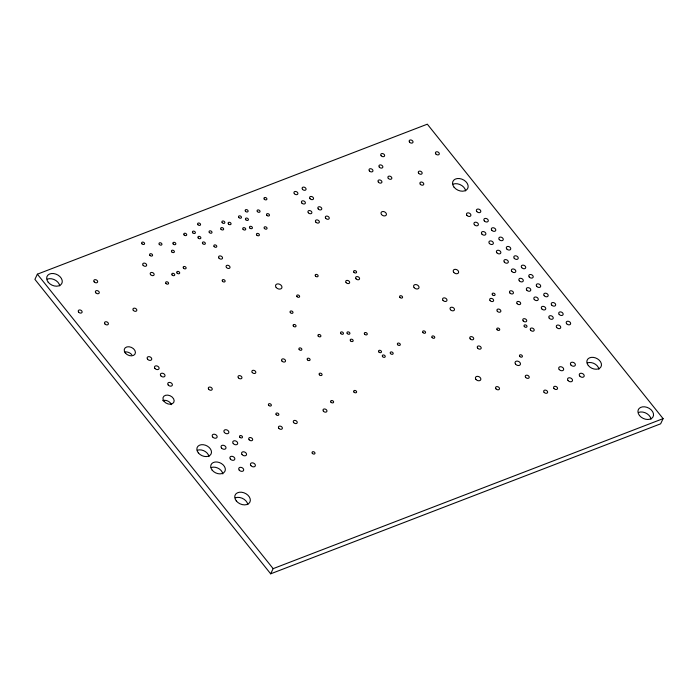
<?xml version="1.0" encoding="UTF-8"?>
<svg xmlns="http://www.w3.org/2000/svg" width="698" height="698" viewBox="0 0 698 698"><rect width="100%" height="100%" fill="white"/><g stroke="black" fill="none" stroke-linecap="round" stroke-linejoin="round"><path stroke-width="1.05" d="M37.369 274.183L34.9 279.366L270.676 573.817L660.631 423.817L663.1 418.634L427.324 124.183L37.369 274.183L273.145 568.643L270.676 573.817M273.145 568.643L663.1 418.634M47.281 279.13A8.202 5.863 25.5 0 1 59.758 285.883M235.348 497.822A8.202 5.863 25.5 0 1 247.825 504.575M453.168 184.141A8.202 5.863 25.5 0 1 465.645 190.894M638.557 412.422A8.202 5.863 25.5 0 1 651.033 419.175M124.776 352.001A5.898 4.214 25.5 0 1 131.826 354.741M162.686 400.6A5.898 4.214 25.5 0 1 171.446 404.666M587.262 362.934A7.687 5.497 25.5 0 1 598.963 369.268M211.128 467.573A7.687 5.497 25.5 0 1 222.828 473.907M197.281 450.28A7.687 5.497 25.5 0 1 208.972 456.605M48.223 282.236A8.202 5.863 25.5 0 0 61.668 283.737A8.202 5.863 25.5 0 0 53.502 273.537A8.202 5.863 25.5 0 0 48.223 282.236M236.299 500.928A8.202 5.863 25.5 0 0 249.736 502.429A8.202 5.863 25.5 0 0 241.569 492.23A8.202 5.863 25.5 0 0 236.299 500.928M454.11 187.247A8.202 5.863 25.5 0 0 467.555 188.748A8.202 5.863 25.5 0 0 459.389 178.548A8.202 5.863 25.5 0 0 454.11 187.247M639.499 415.528A8.202 5.863 25.5 0 0 652.944 417.029A8.202 5.863 25.5 0 0 644.778 406.829A8.202 5.863 25.5 0 0 639.499 415.528M125.335 353.014A5.898 4.214 25.5 0 0 134.993 354.095A5.898 4.214 25.5 0 0 129.121 346.766A5.898 4.214 25.5 0 0 125.335 353.014M164.056 401.376A5.898 4.214 25.5 0 0 173.723 402.458A5.898 4.214 25.5 0 0 167.852 395.129A5.898 4.214 25.5 0 0 164.056 401.376M588.309 365.525A7.687 5.497 25.5 0 0 600.908 366.93A7.687 5.497 25.5 0 0 593.248 357.367A7.687 5.497 25.5 0 0 588.309 365.525M212.175 470.164A7.687 5.497 25.5 0 0 224.773 471.569A7.687 5.497 25.5 0 0 217.113 462.006A7.687 5.497 25.5 0 0 212.175 470.164M198.319 452.871A7.687 5.497 25.5 0 0 210.918 454.276A7.687 5.497 25.5 0 0 203.266 444.713A7.687 5.497 25.5 0 0 198.319 452.871M257.361 211.573A1.562 1.117 25.5 0 0 259.926 211.86A1.562 1.117 25.5 0 0 258.365 209.915A1.562 1.117 25.5 0 0 257.361 211.573M243.052 229.302A1.562 1.117 25.5 0 0 245.617 229.59A1.562 1.117 25.5 0 0 244.064 227.644A1.562 1.117 25.5 0 0 243.052 229.302M222.182 222.662A1.562 1.117 25.5 0 0 224.747 222.941A1.562 1.117 25.5 0 0 223.194 220.996A1.562 1.117 25.5 0 0 222.182 222.662M264.385 228.438A1.562 1.117 25.5 0 0 266.95 228.726A1.562 1.117 25.5 0 0 265.388 226.78A1.562 1.117 25.5 0 0 264.385 228.438M222.461 281.25A1.562 1.117 25.5 0 0 225.026 281.538A1.562 1.117 25.5 0 0 223.465 279.593A1.562 1.117 25.5 0 0 222.461 281.25M330.939 402.161A1.562 1.117 25.5 0 0 333.504 402.449A1.562 1.117 25.5 0 0 331.943 400.504A1.562 1.117 25.5 0 0 330.939 402.161M296.973 296.606A1.536 1.099 25.5 0 0 299.494 296.894A1.536 1.099 25.5 0 0 297.959 294.975A1.536 1.099 25.5 0 0 296.973 296.606M399.902 297.365A1.562 1.117 25.5 0 0 402.467 297.653A1.562 1.117 25.5 0 0 400.914 295.708A1.562 1.117 25.5 0 0 399.902 297.365M432.097 337.57A1.562 1.117 25.5 0 0 434.653 337.849A1.562 1.117 25.5 0 0 433.1 335.913A1.562 1.117 25.5 0 0 432.097 337.57M239.815 437.21A1.562 1.117 25.5 0 0 242.381 437.498A1.562 1.117 25.5 0 0 240.819 435.552A1.562 1.117 25.5 0 0 239.815 437.21M319.396 374.809A1.562 1.117 25.5 0 0 321.961 375.088A1.562 1.117 25.5 0 0 320.408 373.142A1.562 1.117 25.5 0 0 319.396 374.809M350.492 340.833A1.562 1.117 25.5 0 0 353.057 341.121A1.562 1.117 25.5 0 0 351.504 339.176A1.562 1.117 25.5 0 0 350.492 340.833M276.172 414.664A1.562 1.117 25.5 0 0 278.738 414.952A1.562 1.117 25.5 0 0 277.185 413.007A1.562 1.117 25.5 0 0 276.172 414.664M268.686 405.32A1.562 1.117 25.5 0 0 271.252 405.599A1.562 1.117 25.5 0 0 269.698 403.662A1.562 1.117 25.5 0 0 268.686 405.32M492.422 294.792A1.562 1.117 25.5 0 0 494.987 295.079A1.562 1.117 25.5 0 0 493.425 293.134A1.562 1.117 25.5 0 0 492.422 294.792M524.32 326.551A1.562 1.117 25.5 0 0 526.885 326.83A1.562 1.117 25.5 0 0 525.332 324.884A1.562 1.117 25.5 0 0 524.32 326.551M353.895 272.264A1.562 1.117 25.5 0 0 356.46 272.552A1.562 1.117 25.5 0 0 354.898 270.606A1.562 1.117 25.5 0 0 353.895 272.264M299.189 349.558A1.562 1.117 25.5 0 0 301.754 349.846A1.562 1.117 25.5 0 0 300.192 347.901A1.562 1.117 25.5 0 0 299.189 349.558M340.79 333.557A1.562 1.117 25.5 0 0 343.346 333.845A1.562 1.117 25.5 0 0 341.793 331.899A1.562 1.117 25.5 0 0 340.79 333.557M307.425 359.845A1.562 1.117 25.5 0 0 309.982 360.133A1.562 1.117 25.5 0 0 308.429 358.187A1.562 1.117 25.5 0 0 307.425 359.845M347.238 333.522A1.562 1.117 25.5 0 0 349.803 333.81A1.562 1.117 25.5 0 0 348.241 331.864A1.562 1.117 25.5 0 0 347.238 333.522M353.965 392.084A1.562 1.117 25.5 0 0 356.521 392.363A1.562 1.117 25.5 0 0 354.968 390.426A1.562 1.117 25.5 0 0 353.965 392.084M364.609 334.185A1.562 1.117 25.5 0 0 367.165 334.464A1.562 1.117 25.5 0 0 365.612 332.518A1.562 1.117 25.5 0 0 364.609 334.185M220.978 229.241A1.562 1.117 25.5 0 0 223.543 229.52A1.562 1.117 25.5 0 0 221.981 227.583A1.562 1.117 25.5 0 0 220.978 229.241M214.112 246.551A1.562 1.117 25.5 0 0 216.677 246.839A1.562 1.117 25.5 0 0 215.115 244.893A1.562 1.117 25.5 0 0 214.112 246.551M209.33 232.495A1.562 1.117 25.5 0 0 211.895 232.783A1.562 1.117 25.5 0 0 210.342 230.837A1.562 1.117 25.5 0 0 209.33 232.495M198.197 238.001A1.562 1.117 25.5 0 0 200.762 238.288A1.562 1.117 25.5 0 0 199.2 236.343A1.562 1.117 25.5 0 0 198.197 238.001M238.786 217.497A1.562 1.117 25.5 0 0 241.342 217.785A1.562 1.117 25.5 0 0 239.789 215.839A1.562 1.117 25.5 0 0 238.786 217.497M249.744 227.949A1.562 1.117 25.5 0 0 252.31 228.237A1.562 1.117 25.5 0 0 250.756 226.292A1.562 1.117 25.5 0 0 249.744 227.949M256.724 235.052A1.562 1.117 25.5 0 0 259.29 235.339A1.562 1.117 25.5 0 0 257.728 233.394A1.562 1.117 25.5 0 0 256.724 235.052M192.718 232.774A1.562 1.117 25.5 0 0 195.274 233.062A1.562 1.117 25.5 0 0 193.721 231.117A1.562 1.117 25.5 0 0 192.718 232.774M264.245 199.139A1.562 1.117 25.5 0 0 266.811 199.427A1.562 1.117 25.5 0 0 265.249 197.482A1.562 1.117 25.5 0 0 264.245 199.139M197.883 224.669A1.562 1.117 25.5 0 0 200.448 224.957A1.562 1.117 25.5 0 0 198.895 223.011A1.562 1.117 25.5 0 0 197.883 224.669M202.69 243.611A1.562 1.117 25.5 0 0 205.247 243.899A1.562 1.117 25.5 0 0 203.694 241.953A1.562 1.117 25.5 0 0 202.69 243.611M184.045 234.886A1.562 1.117 25.5 0 0 186.602 235.174A1.562 1.117 25.5 0 0 185.049 233.228A1.562 1.117 25.5 0 0 184.045 234.886M173.165 243.96A1.562 1.117 25.5 0 0 175.73 244.248A1.562 1.117 25.5 0 0 174.177 242.302A1.562 1.117 25.5 0 0 173.165 243.96M245.452 211.267A1.562 1.117 25.5 0 0 248.017 211.546A1.562 1.117 25.5 0 0 246.455 209.601A1.562 1.117 25.5 0 0 245.452 211.267M315.461 276.042A1.562 1.117 25.5 0 0 318.026 276.329A1.562 1.117 25.5 0 0 316.464 274.384A1.562 1.117 25.5 0 0 315.461 276.042M266.802 215.281A1.562 1.117 25.5 0 0 269.367 215.56A1.562 1.117 25.5 0 0 267.805 213.623A1.562 1.117 25.5 0 0 266.802 215.281M422.892 332.545A1.562 1.117 25.5 0 0 425.457 332.833A1.562 1.117 25.5 0 0 423.895 330.887A1.562 1.117 25.5 0 0 422.892 332.545M318.227 336.122A1.562 1.117 25.5 0 0 320.792 336.41A1.562 1.117 25.5 0 0 319.23 334.464A1.562 1.117 25.5 0 0 318.227 336.122M172.074 274.951A1.562 1.117 25.5 0 0 174.64 275.239A1.562 1.117 25.5 0 0 173.078 273.293A1.562 1.117 25.5 0 0 172.074 274.951M290.333 312.617A1.562 1.117 25.5 0 0 292.89 312.905A1.562 1.117 25.5 0 0 291.336 310.959A1.562 1.117 25.5 0 0 290.333 312.617M382.574 356.617A1.562 1.117 25.5 0 0 385.13 356.905A1.562 1.117 25.5 0 0 383.577 354.959A1.562 1.117 25.5 0 0 382.574 356.617M390.496 353.572A1.562 1.117 25.5 0 0 393.061 353.86A1.562 1.117 25.5 0 0 391.499 351.914A1.562 1.117 25.5 0 0 390.496 353.572M378.831 351.94A1.562 1.117 25.5 0 0 381.387 352.228A1.562 1.117 25.5 0 0 379.834 350.283A1.562 1.117 25.5 0 0 378.831 351.94M397.651 344.707A1.562 1.117 25.5 0 0 400.207 344.986A1.562 1.117 25.5 0 0 398.654 343.05A1.562 1.117 25.5 0 0 397.651 344.707M171.717 251.856A1.562 1.117 25.5 0 0 174.282 252.144A1.562 1.117 25.5 0 0 172.72 250.198A1.562 1.117 25.5 0 0 171.717 251.856M165.915 283.44A1.562 1.117 25.5 0 0 168.471 283.72A1.562 1.117 25.5 0 0 166.918 281.774A1.562 1.117 25.5 0 0 165.915 283.44M159.284 244.413A1.562 1.117 25.5 0 0 161.84 244.693A1.562 1.117 25.5 0 0 160.287 242.756A1.562 1.117 25.5 0 0 159.284 244.413M149.904 255.355A1.562 1.117 25.5 0 0 152.469 255.643A1.562 1.117 25.5 0 0 150.908 253.697A1.562 1.117 25.5 0 0 149.904 255.355M183.452 268.128A1.562 1.117 25.5 0 0 186.017 268.416A1.562 1.117 25.5 0 0 184.455 266.47A1.562 1.117 25.5 0 0 183.452 268.128M177.03 273.049A1.562 1.117 25.5 0 0 179.587 273.337A1.562 1.117 25.5 0 0 178.034 271.391A1.562 1.117 25.5 0 0 177.03 273.049M228.394 223.936A1.562 1.117 25.5 0 0 230.959 224.224A1.562 1.117 25.5 0 0 229.398 222.278A1.562 1.117 25.5 0 0 228.394 223.936M245.74 219.713A1.562 1.117 25.5 0 0 248.305 220.001A1.562 1.117 25.5 0 0 246.743 218.055A1.562 1.117 25.5 0 0 245.74 219.713M312.329 453.342A1.562 1.117 25.5 0 0 314.885 453.63A1.562 1.117 25.5 0 0 313.332 451.685A1.562 1.117 25.5 0 0 312.329 453.342M497.055 329.7A1.562 1.117 25.5 0 0 499.611 329.988A1.562 1.117 25.5 0 0 498.058 328.043A1.562 1.117 25.5 0 0 497.055 329.7M293.369 326.123A1.562 1.117 25.5 0 0 295.935 326.402A1.562 1.117 25.5 0 0 294.382 324.465A1.562 1.117 25.5 0 0 293.369 326.123M141.912 243.759A1.562 1.117 25.5 0 0 144.477 244.038A1.562 1.117 25.5 0 0 142.916 242.093A1.562 1.117 25.5 0 0 141.912 243.759M519.748 356.434A1.562 1.117 25.5 0 0 522.313 356.713A1.562 1.117 25.5 0 0 520.76 354.776A1.562 1.117 25.5 0 0 519.748 356.434M466.901 215.35A2.338 1.675 25.5 0 0 470.74 215.778A2.338 1.675 25.5 0 0 468.402 212.864A2.338 1.675 25.5 0 0 466.901 215.35M476.804 211.538A2.338 1.675 25.5 0 0 480.643 211.965A2.338 1.675 25.5 0 0 478.305 209.051A2.338 1.675 25.5 0 0 476.804 211.538M474.378 224.695A2.338 1.675 25.5 0 0 478.226 225.122A2.338 1.675 25.5 0 0 475.888 222.208A2.338 1.675 25.5 0 0 474.378 224.695M484.29 220.882A2.338 1.675 25.5 0 0 488.129 221.31A2.338 1.675 25.5 0 0 485.791 218.404A2.338 1.675 25.5 0 0 484.29 220.882M481.864 234.048A2.338 1.675 25.5 0 0 485.712 234.476A2.338 1.675 25.5 0 0 483.374 231.561A2.338 1.675 25.5 0 0 481.864 234.048M491.776 230.235A2.338 1.675 25.5 0 0 495.615 230.663A2.338 1.675 25.5 0 0 493.277 227.749A2.338 1.675 25.5 0 0 491.776 230.235M489.35 243.393A2.338 1.675 25.5 0 0 493.198 243.82A2.338 1.675 25.5 0 0 490.86 240.906A2.338 1.675 25.5 0 0 489.35 243.393M499.262 239.58A2.338 1.675 25.5 0 0 503.101 240.007A2.338 1.675 25.5 0 0 500.763 237.102A2.338 1.675 25.5 0 0 499.262 239.58M496.836 252.746A2.338 1.675 25.5 0 0 500.684 253.173A2.338 1.675 25.5 0 0 498.346 250.259A2.338 1.675 25.5 0 0 496.836 252.746M506.748 248.933A2.338 1.675 25.5 0 0 510.587 249.361A2.338 1.675 25.5 0 0 508.249 246.446A2.338 1.675 25.5 0 0 506.748 248.933M504.322 262.09A2.338 1.675 25.5 0 0 508.17 262.518A2.338 1.675 25.5 0 0 505.832 259.604A2.338 1.675 25.5 0 0 504.322 262.09M514.234 258.277A2.338 1.675 25.5 0 0 518.073 258.705A2.338 1.675 25.5 0 0 515.735 255.8A2.338 1.675 25.5 0 0 514.234 258.277M511.809 271.443A2.338 1.675 25.5 0 0 515.648 271.871A2.338 1.675 25.5 0 0 513.318 268.957A2.338 1.675 25.5 0 0 511.809 271.443M521.72 267.631A2.338 1.675 25.5 0 0 525.559 268.058A2.338 1.675 25.5 0 0 523.221 265.144A2.338 1.675 25.5 0 0 521.72 267.631M519.295 280.788A2.338 1.675 25.5 0 0 523.134 281.215A2.338 1.675 25.5 0 0 520.804 278.301A2.338 1.675 25.5 0 0 519.295 280.788M529.206 276.975A2.338 1.675 25.5 0 0 533.045 277.411A2.338 1.675 25.5 0 0 530.707 274.497A2.338 1.675 25.5 0 0 529.206 276.975M526.781 290.141A2.338 1.675 25.5 0 0 530.62 290.569A2.338 1.675 25.5 0 0 528.29 287.655A2.338 1.675 25.5 0 0 526.781 290.141M536.692 286.328A2.338 1.675 25.5 0 0 540.531 286.756A2.338 1.675 25.5 0 0 538.193 283.842A2.338 1.675 25.5 0 0 536.692 286.328M534.267 299.486A2.338 1.675 25.5 0 0 538.106 299.913A2.338 1.675 25.5 0 0 535.776 296.999A2.338 1.675 25.5 0 0 534.267 299.486M544.178 295.673A2.338 1.675 25.5 0 0 548.017 296.109A2.338 1.675 25.5 0 0 545.679 293.195A2.338 1.675 25.5 0 0 544.178 295.673M541.753 308.839A2.338 1.675 25.5 0 0 545.592 309.266A2.338 1.675 25.5 0 0 543.262 306.352A2.338 1.675 25.5 0 0 541.753 308.839M551.664 305.026A2.338 1.675 25.5 0 0 555.503 305.454A2.338 1.675 25.5 0 0 553.165 302.539A2.338 1.675 25.5 0 0 551.664 305.026M549.239 318.183A2.338 1.675 25.5 0 0 553.078 318.611A2.338 1.675 25.5 0 0 550.748 315.697A2.338 1.675 25.5 0 0 549.239 318.183M559.15 314.37A2.338 1.675 25.5 0 0 562.989 314.807A2.338 1.675 25.5 0 0 560.651 311.893A2.338 1.675 25.5 0 0 559.15 314.37M556.725 327.536A2.338 1.675 25.5 0 0 560.564 327.964A2.338 1.675 25.5 0 0 558.234 325.05A2.338 1.675 25.5 0 0 556.725 327.536M566.636 323.724A2.338 1.675 25.5 0 0 570.475 324.151A2.338 1.675 25.5 0 0 568.137 321.237A2.338 1.675 25.5 0 0 566.636 323.724M515.569 364.155A2.862 2.05 25.5 0 0 520.263 364.679A2.862 2.05 25.5 0 0 517.41 361.11A2.862 2.05 25.5 0 0 515.569 364.155M475.949 379.398A2.862 2.05 25.5 0 0 480.652 379.921A2.862 2.05 25.5 0 0 477.798 376.353A2.862 2.05 25.5 0 0 475.949 379.398M238.393 377.836A2.085 1.483 25.5 0 0 241.805 378.22A2.085 1.483 25.5 0 0 239.737 375.629A2.085 1.483 25.5 0 0 238.393 377.836M208.685 389.266A2.085 1.483 25.5 0 0 212.096 389.65A2.085 1.483 25.5 0 0 210.019 387.058A2.085 1.483 25.5 0 0 208.685 389.266M278.825 428.319A2.085 1.483 25.5 0 0 282.236 428.703A2.085 1.483 25.5 0 0 280.16 426.112A2.085 1.483 25.5 0 0 278.825 428.319M249.107 439.749A2.085 1.483 25.5 0 0 252.519 440.133A2.085 1.483 25.5 0 0 250.442 437.541A2.085 1.483 25.5 0 0 249.107 439.749M323.392 411.174A2.085 1.483 25.5 0 0 326.804 411.558A2.085 1.483 25.5 0 0 324.727 408.967A2.085 1.483 25.5 0 0 323.392 411.174M293.675 422.604A2.085 1.483 25.5 0 0 297.086 422.988A2.085 1.483 25.5 0 0 295.018 420.397A2.085 1.483 25.5 0 0 293.675 422.604M281.975 361.075A2.085 1.483 25.5 0 0 285.386 361.451A2.085 1.483 25.5 0 0 283.318 358.868A2.085 1.483 25.5 0 0 281.975 361.075M252.266 372.505A2.085 1.483 25.5 0 0 255.677 372.889A2.085 1.483 25.5 0 0 253.601 370.298A2.085 1.483 25.5 0 0 252.266 372.505M414.123 287.62A2.862 2.05 25.5 0 0 418.817 288.143A2.862 2.05 25.5 0 0 415.964 284.575A2.862 2.05 25.5 0 0 414.123 287.62M453.744 272.377A2.862 2.05 25.5 0 0 458.438 272.901A2.862 2.05 25.5 0 0 455.585 269.341A2.862 2.05 25.5 0 0 453.744 272.377M381.536 214.556A2.862 2.05 25.5 0 0 386.23 215.08A2.862 2.05 25.5 0 0 383.377 211.52A2.862 2.05 25.5 0 0 381.536 214.556M450.472 309.711A2.338 1.675 25.5 0 0 454.311 310.139A2.338 1.675 25.5 0 0 451.981 307.225A2.338 1.675 25.5 0 0 450.472 309.711M442.986 300.358A2.338 1.675 25.5 0 0 446.825 300.786A2.338 1.675 25.5 0 0 444.495 297.88A2.338 1.675 25.5 0 0 442.986 300.358M544.082 392.32A2.085 1.483 25.5 0 0 547.494 392.695A2.085 1.483 25.5 0 0 545.426 390.112A2.085 1.483 25.5 0 0 544.082 392.32M553.985 388.507A2.085 1.483 25.5 0 0 557.397 388.891A2.085 1.483 25.5 0 0 555.329 386.299A2.085 1.483 25.5 0 0 553.985 388.507M346.103 282.603A2.085 1.483 25.5 0 0 349.515 282.978A2.085 1.483 25.5 0 0 347.447 280.395A2.085 1.483 25.5 0 0 346.103 282.603M356.015 278.79A2.085 1.483 25.5 0 0 359.426 279.174A2.085 1.483 25.5 0 0 357.35 276.583A2.085 1.483 25.5 0 0 356.015 278.79M226.466 267.482A2.085 1.483 25.5 0 0 229.878 267.858A2.085 1.483 25.5 0 0 227.81 265.275A2.085 1.483 25.5 0 0 226.466 267.482M218.98 258.129A2.085 1.483 25.5 0 0 222.392 258.513A2.085 1.483 25.5 0 0 220.324 255.922A2.085 1.483 25.5 0 0 218.98 258.129M525.655 377.391A2.085 1.483 25.5 0 0 529.067 377.775A2.085 1.483 25.5 0 0 526.999 375.184A2.085 1.483 25.5 0 0 525.655 377.391M495.946 388.821A2.085 1.483 25.5 0 0 499.349 389.205A2.085 1.483 25.5 0 0 497.281 386.613A2.085 1.483 25.5 0 0 495.946 388.821M509.88 292.968A2.085 1.483 25.5 0 0 513.292 293.352A2.085 1.483 25.5 0 0 511.215 290.761A2.085 1.483 25.5 0 0 509.88 292.968M490.075 300.594A2.085 1.483 25.5 0 0 493.477 300.969A2.085 1.483 25.5 0 0 491.409 298.386A2.085 1.483 25.5 0 0 490.075 300.594M517.122 303.639A2.085 1.483 25.5 0 0 520.534 304.014A2.085 1.483 25.5 0 0 518.466 301.431A2.085 1.483 25.5 0 0 517.122 303.639M497.316 311.256A2.085 1.483 25.5 0 0 500.728 311.64A2.085 1.483 25.5 0 0 498.651 309.048A2.085 1.483 25.5 0 0 497.316 311.256M523.16 320.879A2.085 1.483 25.5 0 0 526.571 321.263A2.085 1.483 25.5 0 0 524.495 318.672A2.085 1.483 25.5 0 0 523.16 320.879M530.646 330.233A2.085 1.483 25.5 0 0 534.057 330.608A2.085 1.483 25.5 0 0 531.981 328.025A2.085 1.483 25.5 0 0 530.646 330.233M470.155 338.827A2.085 1.483 25.5 0 0 473.567 339.202A2.085 1.483 25.5 0 0 471.499 336.619A2.085 1.483 25.5 0 0 470.155 338.827M477.641 348.171A2.085 1.483 25.5 0 0 481.053 348.555A2.085 1.483 25.5 0 0 478.985 345.964A2.085 1.483 25.5 0 0 477.641 348.171M369.399 170.923A2.085 1.483 25.5 0 0 372.811 171.298A2.085 1.483 25.5 0 0 370.734 168.715A2.085 1.483 25.5 0 0 369.399 170.923M379.302 167.11A2.085 1.483 25.5 0 0 382.713 167.494A2.085 1.483 25.5 0 0 380.637 164.903A2.085 1.483 25.5 0 0 379.302 167.11M378.377 182.143A2.085 1.483 25.5 0 0 381.789 182.518A2.085 1.483 25.5 0 0 379.721 179.936A2.085 1.483 25.5 0 0 378.377 182.143M388.289 178.33A2.085 1.483 25.5 0 0 391.691 178.714A2.085 1.483 25.5 0 0 389.624 176.123A2.085 1.483 25.5 0 0 388.289 178.33M309.991 198.668A2.085 1.483 25.5 0 0 313.402 199.043A2.085 1.483 25.5 0 0 311.325 196.461A2.085 1.483 25.5 0 0 309.991 198.668M302.504 189.315A2.085 1.483 25.5 0 0 305.916 189.699A2.085 1.483 25.5 0 0 303.839 187.108A2.085 1.483 25.5 0 0 302.504 189.315M294.338 193.678A2.085 1.483 25.5 0 0 297.749 194.061A2.085 1.483 25.5 0 0 295.682 191.47A2.085 1.483 25.5 0 0 294.338 193.678M301.824 203.031A2.085 1.483 25.5 0 0 305.235 203.406A2.085 1.483 25.5 0 0 303.168 200.823A2.085 1.483 25.5 0 0 301.824 203.031M318.227 208.946A2.085 1.483 25.5 0 0 321.638 209.33A2.085 1.483 25.5 0 0 319.562 206.739A2.085 1.483 25.5 0 0 318.227 208.946M325.713 218.299A2.085 1.483 25.5 0 0 329.124 218.675A2.085 1.483 25.5 0 0 327.048 216.092A2.085 1.483 25.5 0 0 325.713 218.299M315.81 222.104A2.085 1.483 25.5 0 0 319.222 222.488A2.085 1.483 25.5 0 0 317.145 219.896A2.085 1.483 25.5 0 0 315.81 222.104M308.324 212.759A2.085 1.483 25.5 0 0 311.736 213.143A2.085 1.483 25.5 0 0 309.659 210.552A2.085 1.483 25.5 0 0 308.324 212.759M143.107 265.31A2.085 1.483 25.5 0 0 146.519 265.685A2.085 1.483 25.5 0 0 144.442 263.102A2.085 1.483 25.5 0 0 143.107 265.31M150.594 274.654A2.085 1.483 25.5 0 0 154.005 275.038A2.085 1.483 25.5 0 0 151.928 272.447A2.085 1.483 25.5 0 0 150.594 274.654M276.172 287.489A3.385 2.417 25.5 0 0 281.722 288.108A3.385 2.417 25.5 0 0 278.354 283.903A3.385 2.417 25.5 0 0 276.172 287.489M147.583 359.234A2.434 1.736 25.5 0 0 151.571 359.679A2.434 1.736 25.5 0 0 149.145 356.652A2.434 1.736 25.5 0 0 147.583 359.234M154.947 368.439A2.434 1.736 25.5 0 0 158.935 368.884A2.434 1.736 25.5 0 0 156.518 365.857A2.434 1.736 25.5 0 0 154.947 368.439M160.845 375.803A2.434 1.736 25.5 0 0 164.833 376.248A2.434 1.736 25.5 0 0 162.407 373.221A2.434 1.736 25.5 0 0 160.845 375.803M168.209 384.999A2.434 1.736 25.5 0 0 172.205 385.444A2.434 1.736 25.5 0 0 169.78 382.417A2.434 1.736 25.5 0 0 168.209 384.999M570.903 364.993A2.618 1.867 25.5 0 0 575.187 365.473A2.618 1.867 25.5 0 0 572.578 362.227A2.618 1.867 25.5 0 0 570.903 364.993M579.741 376.039A2.618 1.867 25.5 0 0 584.025 376.519A2.618 1.867 25.5 0 0 581.425 373.264A2.618 1.867 25.5 0 0 579.741 376.039M559.203 369.495A2.618 1.867 25.5 0 0 563.487 369.975A2.618 1.867 25.5 0 0 560.878 366.72A2.618 1.867 25.5 0 0 559.203 369.495M568.041 380.541A2.618 1.867 25.5 0 0 572.325 381.021A2.618 1.867 25.5 0 0 569.725 377.766A2.618 1.867 25.5 0 0 568.041 380.541M435.805 153.935A2.05 1.466 25.5 0 0 439.164 154.31A2.05 1.466 25.5 0 0 437.123 151.763A2.05 1.466 25.5 0 0 435.805 153.935M409.525 142.139A2.05 1.466 25.5 0 0 412.884 142.514A2.05 1.466 25.5 0 0 410.843 139.966A2.05 1.466 25.5 0 0 409.525 142.139M420.275 184.22A2.05 1.466 25.5 0 0 423.634 184.595A2.05 1.466 25.5 0 0 421.592 182.047A2.05 1.466 25.5 0 0 420.275 184.22M381.125 155.715A2.05 1.466 25.5 0 0 384.485 156.09A2.05 1.466 25.5 0 0 382.443 153.543A2.05 1.466 25.5 0 0 381.125 155.715M418.66 173.287A2.05 1.466 25.5 0 0 422.02 173.662A2.05 1.466 25.5 0 0 419.978 171.115A2.05 1.466 25.5 0 0 418.66 173.287M78.621 312.119A2.05 1.466 25.5 0 0 81.98 312.495A2.05 1.466 25.5 0 0 79.938 309.947A2.05 1.466 25.5 0 0 78.621 312.119M104.901 323.924A2.05 1.466 25.5 0 0 108.26 324.291A2.05 1.466 25.5 0 0 106.218 321.743A2.05 1.466 25.5 0 0 104.901 323.924M94.151 281.835A2.05 1.466 25.5 0 0 97.519 282.21A2.05 1.466 25.5 0 0 95.478 279.662A2.05 1.466 25.5 0 0 94.151 281.835M133.309 310.348A2.05 1.466 25.5 0 0 136.668 310.723A2.05 1.466 25.5 0 0 134.627 308.167A2.05 1.466 25.5 0 0 133.309 310.348M95.766 292.767A2.05 1.466 25.5 0 0 99.133 293.143A2.05 1.466 25.5 0 0 97.092 290.595A2.05 1.466 25.5 0 0 95.766 292.767M239.213 470.112A2.618 1.867 25.5 0 0 243.497 470.592A2.618 1.867 25.5 0 0 240.897 467.337A2.618 1.867 25.5 0 0 239.213 470.112M230.375 459.075A2.618 1.867 25.5 0 0 234.659 459.554A2.618 1.867 25.5 0 0 232.05 456.3A2.618 1.867 25.5 0 0 230.375 459.075M221.528 448.029A2.618 1.867 25.5 0 0 225.812 448.509A2.618 1.867 25.5 0 0 223.212 445.254A2.618 1.867 25.5 0 0 221.528 448.029M212.689 436.992A2.618 1.867 25.5 0 0 216.973 437.463A2.618 1.867 25.5 0 0 214.373 434.217A2.618 1.867 25.5 0 0 212.689 436.992M250.914 465.618A2.618 1.867 25.5 0 0 255.198 466.09A2.618 1.867 25.5 0 0 252.597 462.844A2.618 1.867 25.5 0 0 250.914 465.618M242.066 454.573A2.618 1.867 25.5 0 0 246.359 455.052A2.618 1.867 25.5 0 0 243.75 451.798A2.618 1.867 25.5 0 0 242.066 454.573M233.228 443.527A2.618 1.867 25.5 0 0 237.512 444.007A2.618 1.867 25.5 0 0 234.912 440.761A2.618 1.867 25.5 0 0 233.228 443.527M224.39 432.49A2.618 1.867 25.5 0 0 228.674 432.969A2.618 1.867 25.5 0 0 226.065 429.715A2.618 1.867 25.5 0 0 224.39 432.49"/></g></svg>
